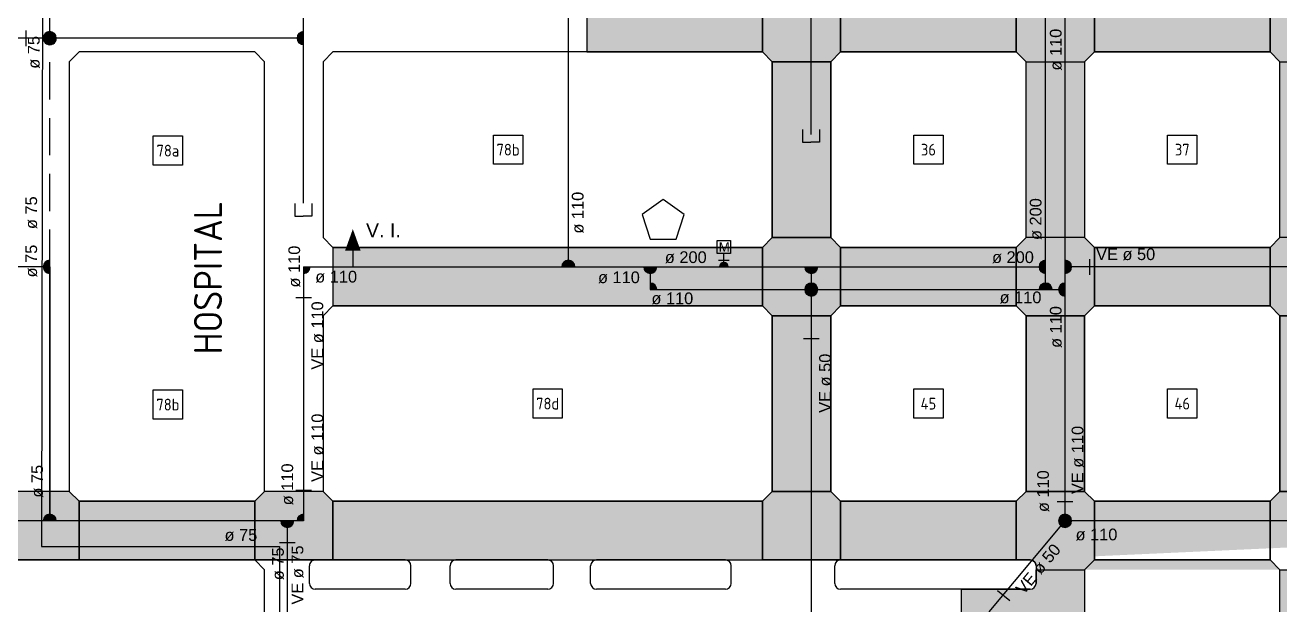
# Model space of a CAD drawing. Extents: x -48 to 13651, y -112 to 3468.
# Drawn here: x 10424 to 11067, y 1446 to 1743 of the extents above; entities that cross this region are included whole.
import ezdxf
from ezdxf.enums import TextEntityAlignment as Align

# ---------------------------------------------------------------- set-up
doc = ezdxf.new("R2010")
doc.units = 0
doc.header["$LTSCALE"] = 6
doc.header["$MEASUREMENT"] = 0
doc.linetypes.add('HIDDEN2', pattern=[4.762499999999999, 3.175, -1.5875])
for name, color, linetype in [('02', 2, 'CONTINUOUS'), ('Caño 110mm', 170, 'CONTINUOUS'), ('Caño 50mm', 1, 'CONTINUOUS'), ('Caño 75mm', 2, 'CONTINUOUS'), ('Caño200mm', 6, 'CONTINUOUS'), ('llaves', 3, 'CONTINUOUS'), ('MANZANAS', 7, 'CONTINUOUS'), ('NOMB_CALLES', 4, 'CONTINUOUS'), ('NOMENCLATURA CAÑOS', 3, 'CONTINUOUS'), ('NUMERO-MANZANA', 4, 'CONTINUOUS'), ('Pavimento', 253, 'CONTINUOUS'), ('RED', 200, 'CONTINUOUS'), ('RED SEC', 150, 'CONTINUOUS'), ('sectores nuevos', 252, 'CONTINUOUS')]:
    doc.layers.add(name, color=color, linetype=linetype)
doc.styles.add('DATOS', font='arial.ttf')
doc.styles.add('GEOSLAB703LTBT', font='isocp.shx', dxfattribs={"width": 0.9, "height": 8})

msp = doc.modelspace()

# ---------------------------------------------------------------- hatches: boundary and pattern name
at = {"layer": 'Pavimento'}
h = msp.add_hatch(color=256, dxfattribs=at)
h.paths.add_polyline_path([(10806.57460517155, 2024.145312384604), (10836.57460517155, 2024.145312384604), (10836.57460517155, 2114.145312384604), (10806.57460517155, 2114.145312384604)])
h.paths.add_polyline_path([(10806.57460517156, 1894.145312384607), (10836.57460517155, 1894.145312384607), (10836.57460517155, 1984.145312384602), (10806.57460517156, 1984.145312384602)])
h.paths.add_polyline_path([(10806.57460517156, 1764.145312384606), (10836.57460517155, 1764.145312384606), (10836.57460517155, 1854.145312384604), (10806.57460517156, 1854.145312384604)])
h.paths.add_polyline_path([(10806.57460517156, 1634.145312384608), (10836.57460517156, 1634.145312384608), (10836.57460517156, 1724.145312384606), (10806.57460517156, 1724.145312384606)])
h.paths.add_polyline_path([(10806.57460517156, 1504.145312384607), (10836.57460517155, 1504.145312384607), (10836.57460517155, 1594.145312384607), (10806.57460517156, 1594.145312384607)])
h = msp.add_hatch(color=256, dxfattribs=at)
h.paths.add_polyline_path([(10966.57460517155, 2024.145312384604), (10936.57460517155, 2024.145312384604), (10936.57460517155, 2114.145312384604), (10966.57460517155, 2114.145312384604)])
h.paths.add_polyline_path([(10966.57460517155, 1894.145312384607), (10936.57460517155, 1894.145312384607), (10936.57460517155, 1984.145312384604), (10966.57460517155, 1984.145312384604)])
h.paths.add_polyline_path([(10966.57460517155, 1764.145312384606), (10936.57460517155, 1764.145312384606), (10936.57460517155, 1854.145312384604), (10966.57460517155, 1854.145312384604)])
h.paths.add_polyline_path([(10966.57460517155, 1634.145312384608), (10936.57460517155, 1634.145312384608), (10936.57460517155, 1724.145312384604), (10966.57460517155, 1724.145312384604)])
h.paths.add_polyline_path([(10936.57460517156, 1504.145312384607), (10966.57460517155, 1504.145312384607), (10966.57460517155, 1594.145312384604), (10936.57460517156, 1594.145312384604)])
h = msp.add_hatch(color=256, dxfattribs=at)
h.paths.add_polyline_path([(11066.57460517156, 1114.145312384607), (11096.57460517156, 1114.145312384607), (11096.57460517156, 1204.145312384607), (11066.57460517156, 1204.145312384607)])
h.paths.add_polyline_path([(11066.57460517156, 1244.145312384607), (11096.57460517155, 1244.145312384607), (11096.57460517155, 1334.145312384604), (11066.57460517156, 1334.145312384604)])
h.paths.add_polyline_path([(11066.57460517156, 1374.145312384607), (11096.57460517155, 1374.145312384607), (11096.57460517155, 1464.145312384604), (11066.57460517156, 1464.145312384604)])
h.paths.add_polyline_path([(11066.57460517155, 1504.145312384604), (11096.57460517156, 1504.145312384604), (11096.57460517156, 1594.145312384607), (11066.57460517155, 1594.145312384607)])
h.paths.add_polyline_path([(11066.57460517156, 1634.145312384607), (11096.57460517155, 1634.145312384607), (11096.57460517155, 1724.145312384604), (11066.57460517156, 1724.145312384604)])
h.paths.add_polyline_path([(11066.57460517155, 1764.145312384605), (11096.57460517156, 1764.145312384605), (11096.57460517156, 1854.145312384607), (11066.57460517155, 1854.145312384607)])
h.paths.add_polyline_path([(11066.57460517155, 1894.145312384607), (11096.57460517155, 1894.145312384607), (11096.57460517155, 1984.145312384603), (11066.57460517155, 1984.145312384603)])
h.paths.add_polyline_path([(11066.57460517155, 2024.145312384604), (11096.57460517155, 2024.145312384604), (11096.57460517155, 2114.145312384604), (11066.57460517155, 2114.145312384604)])
h = msp.add_hatch(color=256, dxfattribs=at)
h.paths.add_polyline_path([(11621.57460517156, 1729.145312384605), (11621.57460517156, 1759.145312384606), (11616.57460517156, 1764.145312384606), (11586.57460517156, 1764.145312384606), (11581.57460517156, 1759.145312384605), (11581.57460517156, 1729.145312384606), (11586.57460517156, 1724.145312384606), (11616.57460517156, 1724.145312384605)])
h.paths.add_polyline_path([(11491.57460517155, 1729.145312384604), (11581.57460517155, 1729.145312384604), (11581.57460517155, 1759.145312384604), (11491.57460517155, 1759.145312384604)])
h.paths.add_polyline_path([(11491.57460517155, 1729.145312384605), (11491.57460517155, 1759.145312384606), (11486.57460517155, 1764.145312384606), (11456.57460517155, 1764.145312384606), (11451.57460517155, 1759.145312384605), (11451.57460517155, 1729.145312384606), (11456.57460517155, 1724.145312384606), (11486.57460517155, 1724.145312384605)])
h.paths.add_polyline_path([(11361.57460517155, 1729.145312384604), (11451.57460517155, 1729.145312384604), (11451.57460517155, 1759.145312384604), (11361.57460517155, 1759.145312384604)])
h.paths.add_polyline_path([(11361.57460517155, 1729.145312384605), (11361.57460517155, 1759.145312384606), (11356.57460517155, 1764.145312384606), (11326.57460517155, 1764.145312384606), (11321.57460517155, 1759.145312384605), (11321.57460517155, 1729.145312384606), (11326.57460517155, 1724.145312384606), (11356.57460517155, 1724.145312384605)])
h.paths.add_polyline_path([(11231.57460517155, 1729.145312384604), (11321.57460517155, 1729.145312384604), (11321.57460517155, 1759.145312384604), (11231.57460517155, 1759.145312384605)])
h.paths.add_polyline_path([(11231.57460517155, 1729.145312384606), (11231.57460517155, 1759.145312384606), (11226.57460517155, 1764.145312384606), (11196.57460517155, 1764.145312384606), (11191.57460517155, 1759.145312384605), (11191.57460517155, 1729.145312384606), (11196.57460517155, 1724.145312384606), (11226.57460517155, 1724.145312384606)])
h.paths.add_polyline_path([(11101.57460517155, 1729.145312384604), (11191.57460517155, 1729.145312384604), (11191.57460517155, 1759.145312384604), (11101.57460517155, 1759.145312384604)])
h.paths.add_polyline_path([(11101.57460517155, 1729.145312384605), (11101.57460517155, 1759.145312384606), (11096.57460517155, 1764.145312384606), (11066.57460517155, 1764.145312384606), (11061.57460517155, 1759.145312384605), (11061.57460517155, 1729.145312384606), (11066.57460517155, 1724.145312384606), (11096.57460517155, 1724.145312384605)])
h.paths.add_polyline_path([(10971.57460517155, 1729.145312384604), (11061.57460517155, 1729.145312384604), (11061.57460517155, 1759.145312384604), (10971.57460517155, 1759.145312384605)])
h.paths.add_polyline_path([(10971.57460517155, 1729.145312384606), (10971.57460517155, 1759.145312384606), (10966.57460517155, 1764.145312384606), (10936.57460517155, 1764.145312384606), (10931.57460517155, 1759.145312384605), (10931.57460517155, 1729.145312384606), (10936.57460517155, 1724.145312384606), (10966.57460517155, 1724.145312384606)])
h.paths.add_polyline_path([(10841.57460517155, 1729.145312384604), (10931.57460517155, 1729.145312384604), (10931.57460517155, 1759.145312384604), (10841.57460517155, 1759.145312384605)])
h.paths.add_polyline_path([(10841.57460517156, 1729.145312384606), (10841.57460517156, 1759.145312384606), (10836.57460517156, 1764.145312384606), (10806.57460517156, 1764.145312384606), (10801.57460517156, 1759.145312384605), (10801.57460517156, 1729.145312384606), (10806.57460517156, 1724.145312384606), (10836.57460517156, 1724.145312384606)])
h.paths.add_polyline_path([(10711.57460517155, 1729.145312384605), (10801.57460517155, 1729.145312384605), (10801.57460517155, 1759.145312384605), (10711.57460517155, 1759.145312384605)])
h = msp.add_hatch(color=256, dxfattribs=at)
h.paths.add_polyline_path([(10581.57460517155, 1599.145312384605), (10801.57460517156, 1599.145312384606), (10801.57460517156, 1629.145312384606), (10581.57460517155, 1629.145312384605)])
h.paths.add_polyline_path([(10841.57460517156, 1599.145312384607), (10841.57460517156, 1629.145312384608), (10836.57460517156, 1634.145312384608), (10806.57460517156, 1634.145312384608), (10801.57460517156, 1629.145312384607), (10801.57460517156, 1599.145312384608), (10806.57460517156, 1594.145312384608), (10836.57460517156, 1594.145312384607)])
h.paths.add_polyline_path([(10841.57460517156, 1599.145312384606), (10931.57460517156, 1599.145312384606), (10931.57460517156, 1629.145312384606), (10841.57460517156, 1629.145312384606)])
h.paths.add_polyline_path([(10971.57460517156, 1599.145312384607), (10971.57460517156, 1629.145312384608), (10966.57460517156, 1634.145312384608), (10936.57460517156, 1634.145312384608), (10931.57460517156, 1629.145312384607), (10931.57460517156, 1599.145312384608), (10936.57460517156, 1594.145312384608), (10966.57460517156, 1594.145312384607)])
h.paths.add_polyline_path([(10971.57460517155, 1599.145312384606), (11061.57460517155, 1599.145312384606), (11061.57460517155, 1629.145312384606), (10971.57460517155, 1629.145312384606)])
h.paths.add_polyline_path([(11101.57460517156, 1599.145312384607), (11101.57460517156, 1629.145312384607), (11096.57460517156, 1634.145312384607), (11066.57460517156, 1634.145312384607), (11061.57460517156, 1629.145312384606), (11061.57460517156, 1599.145312384607), (11066.57460517156, 1594.145312384607), (11096.57460517156, 1594.145312384607)])
h.paths.add_polyline_path([(11101.57460517155, 1599.145312384605), (11191.57460517155, 1599.145312384605), (11191.57460517155, 1629.145312384605), (11101.57460517155, 1629.145312384606)])
h.paths.add_polyline_path([(11231.57460517156, 1599.145312384607), (11231.57460517156, 1629.145312384608), (11226.57460517156, 1634.145312384608), (11196.57460517156, 1634.145312384608), (11191.57460517156, 1629.145312384607), (11191.57460517156, 1599.145312384608), (11196.57460517156, 1594.145312384608), (11226.57460517156, 1594.145312384607)])
h.paths.add_polyline_path([(11231.57460517155, 1599.145312384606), (11321.57460517155, 1599.145312384606), (11321.57460517155, 1629.145312384606), (11231.57460517155, 1629.145312384606)])
h.paths.add_polyline_path([(11361.57460517156, 1599.145312384607), (11361.57460517156, 1629.145312384607), (11356.57460517156, 1634.145312384607), (11326.57460517156, 1634.145312384607), (11321.57460517156, 1629.145312384606), (11321.57460517156, 1599.145312384607), (11326.57460517156, 1594.145312384607), (11356.57460517156, 1594.145312384607)])
h.paths.add_polyline_path([(11361.57460517155, 1599.145312384605), (11451.57460517155, 1599.145312384605), (11451.57460517155, 1629.145312384605), (11361.57460517155, 1629.145312384606)])
h.paths.add_polyline_path([(11491.57460517156, 1599.145312384607), (11491.57460517156, 1629.145312384607), (11486.57460517156, 1634.145312384607), (11456.57460517156, 1634.145312384607), (11451.57460517156, 1629.145312384606), (11451.57460517156, 1599.145312384607), (11456.57460517156, 1594.145312384607), (11486.57460517156, 1594.145312384607)])
h.paths.add_polyline_path([(11491.57460517155, 1599.145312384605), (11581.57460517155, 1599.145312384605), (11581.57460517155, 1629.145312384605), (11491.57460517155, 1629.145312384606)])
h.paths.add_polyline_path([(11621.57460517156, 1599.145312384607), (11621.57460517156, 1629.145312384607), (11616.57460517156, 1634.145312384607), (11586.57460517156, 1634.145312384607), (11581.57460517156, 1629.145312384606), (11581.57460517156, 1599.145312384607), (11586.57460517156, 1594.145312384607), (11616.57460517156, 1594.145312384607)])
h.paths.add_polyline_path([(11621.57460517156, 1599.145312384605), (11711.57460517156, 1599.145312384605), (11711.57460517156, 1629.145312384605), (11621.57460517156, 1629.145312384606)])
h.paths.add_polyline_path([(11751.57460517156, 1599.145312384606), (11751.57460517156, 1629.145312384606), (11746.57460517156, 1634.145312384606), (11716.57460517156, 1634.145312384606), (11711.57460517156, 1629.145312384605), (11711.57460517156, 1599.145312384606), (11716.57460517156, 1594.145312384606), (11746.57460517156, 1594.145312384606)])
h = msp.add_hatch(color=256, dxfattribs=at)
h.paths.add_polyline_path([(11620.11784306626, 1500.602074489901), (11616.57460517156, 1504.145312384607), (11586.57460517156, 1504.145312384607), (11581.57460517156, 1499.145312384606), (11581.57460517156, 1469.145312384607), (11585.39577983098, 1464.286261981858), (11611.2732846767, 1464.145312384607)])
edge = h.paths.add_edge_path()
edge.add_line((10971.57460517155, 1499.145312384607), (10966.57460517155, 1504.145312384607))
edge.add_line((10966.57460517155, 1504.145312384607), (10936.57460517155, 1504.145312384607))
edge.add_line((10936.57460517155, 1504.145312384607), (10931.57460517155, 1499.145312384607))
edge.add_line((10931.57460517155, 1499.145312384607), (10931.57460517155, 1469.145312384605))
edge.add_line((10931.57460517155, 1469.145312384605), (10938.67460517155, 1469.145312384605))
edge.add_arc((10938.67460517155, 1466.145312384605), 3, 0, 90, ccw=False)
edge.add_line((10941.67460517155, 1466.145312384605), (10941.67460517155, 1464.145312384607))
edge.add_line((10941.67460517155, 1464.145312384607), (10966.57460517155, 1464.145312384607))
edge.add_line((10966.57460517155, 1464.145312384607), (10971.57460517155, 1469.145312384607))
edge.add_line((10971.57460517155, 1469.145312384607), (10971.57460517155, 1499.145312384607))
h.paths.add_polyline_path([(10841.57460517156, 1499.145312384607), (10836.57460517156, 1504.145312384607), (10806.57460517156, 1504.145312384607), (10801.57460517156, 1499.145312384607), (10801.57460517156, 1469.145312384606), (10841.57460517156, 1469.145312384604)])
h.paths.add_polyline_path([(10581.57460517155, 1469.145312384606), (10801.57460517155, 1469.145312384606), (10801.57460517155, 1499.145312384606), (10581.57460517155, 1499.145312384607)])
h.paths.add_polyline_path([(10581.57460517155, 1499.145312384608), (10576.57460517155, 1504.145312384608), (10546.57460517155, 1504.145312384608), (10541.57460517155, 1499.145312384607), (10541.57460517155, 1469.145312384604), (10581.57460517155, 1469.145312384604)])
h.paths.add_polyline_path([(10451.57460517155, 1469.145312384607), (10541.57460517155, 1469.145312384607), (10541.57460517155, 1499.145312384605), (10451.57460517155, 1499.145312384605)])
edge = h.paths.add_edge_path()
edge.add_line((10451.57460517155, 1469.145312384607), (10451.57460517155, 1499.145312384607))
edge.add_line((10451.57460517155, 1499.145312384607), (10446.57460517155, 1504.145312384607))
edge.add_line((10446.57460517155, 1504.145312384607), (10416.57460517155, 1504.145312384607))
edge.add_line((10416.57460517155, 1504.145312384607), (10411.57460517155, 1499.145312384607))
edge.add_line((10411.57460517155, 1499.145312384607), (10411.57460517155, 1469.145312384607))
msp.add_hatch(color=256, dxfattribs=at).paths.add_polyline_path([(10451.57460517155, 1499.145312384607), (10446.57460517155, 1504.145312384607), (10416.57460517155, 1504.145312384607), (10411.57460517155, 1499.145312384607), (10411.57460517155, 1469.145312384604), (10451.57460517155, 1469.145312384604)])
h = msp.add_hatch(color=256, dxfattribs=at)
h.paths.add_polyline_path([(11491.57460517155, 1469.145312384605), (11581.57460517155, 1469.145312384605), (11581.57460517155, 1499.145312384605), (11491.57460517155, 1499.145312384606)], flags=16)
h.paths.add_polyline_path([(11491.57460517155, 1469.145312384607), (11491.57460517155, 1499.145312384607), (11486.57460517155, 1504.145312384607), (11456.57460517155, 1504.145312384607), (11451.57460517155, 1499.145312384606), (11451.57460517155, 1469.145312384607), (11456.57460517155, 1464.145312384607), (11486.57460517155, 1464.145312384607)], flags=16)
h.paths.add_polyline_path([(11361.57460517155, 1469.145312384605), (11451.57460517155, 1469.145312384605), (11451.57460517155, 1499.145312384605), (11361.57460517155, 1499.145312384606)], flags=16)
h.paths.add_polyline_path([(11361.57460517155, 1469.145312384607), (11361.57460517155, 1499.145312384607), (11356.57460517155, 1504.145312384607), (11326.57460517155, 1504.145312384607), (11321.57460517155, 1499.145312384606), (11321.57460517155, 1469.145312384607), (11326.57460517155, 1464.145312384607), (11356.57460517155, 1464.145312384607)], flags=16)
h.paths.add_polyline_path([(11231.57460517155, 1469.145312384606), (11321.57460517155, 1469.145312384606), (11321.57460517155, 1499.145312384606), (11231.57460517155, 1499.145312384606)], flags=16)
h.paths.add_polyline_path([(11231.57460517155, 1469.145312384607), (11231.57460517155, 1499.145312384607), (11226.57460517155, 1504.145312384607), (11196.57460517155, 1504.145312384607), (11191.57460517155, 1499.145312384607), (11191.57460517155, 1469.145312384607), (11196.57460517155, 1464.145312384607), (11226.57460517155, 1464.145312384607)], flags=16)
h.paths.add_polyline_path([(11101.57460517155, 1469.145312384605), (11191.57460517155, 1469.145312384605), (11191.57460517155, 1499.145312384605), (11101.57460517155, 1499.145312384606)], flags=16)
h.paths.add_polyline_path([(11101.57460517155, 1469.145312384607), (11101.57460517155, 1499.145312384607), (11096.57460517155, 1504.145312384607), (11066.57460517155, 1504.145312384607), (11061.57460517155, 1499.145312384606), (11061.57460517155, 1469.145312384607), (11066.57460517155, 1464.145312384607), (11096.57460517155, 1464.145312384607)], flags=16)
h.paths.add_polyline_path([(10971.57460517155, 1469.145312384606), (11061.57460517155, 1469.145312384606), (11061.57460517155, 1499.145312384606), (10971.57460517155, 1499.145312384606)], flags=17)
h.paths.add_polyline_path([(10841.57460517155, 1469.145312384606), (10931.57460517155, 1469.145312384606), (10931.57460517155, 1499.145312384606), (10841.57460517155, 1499.145312384606)])
edge = h.paths.add_edge_path()
edge.add_line((11620.11784306626, 1500.602074489901), (11616.57460517156, 1504.145312384607))
edge.add_line((11616.57460517156, 1504.145312384607), (11586.57460517156, 1504.145312384607))
edge.add_line((11586.57460517156, 1504.145312384607), (11581.57460517156, 1499.145312384606))
edge.add_line((11581.57460517156, 1499.145312384606), (11581.57460517156, 1469.145312384607))
edge.add_line((11581.57460517156, 1469.145312384607), (11585.39577983098, 1464.286261981858))
edge.add_line((11585.39577983098, 1464.286261981858), (11611.2732846767, 1464.145312384607))
edge.add_line((10941.67460517155, 1464.145312384607), (10966.57460517155, 1464.145312384607))
edge.add_line((10966.57460517155, 1464.145312384607), (10971.57460517155, 1469.145312384607))
edge.add_line((10971.57460517155, 1469.145312384607), (10971.57460517155, 1499.145312384607))
edge.add_line((10971.57460517155, 1499.145312384607), (10966.57460517155, 1504.145312384607))
edge.add_line((10966.57460517155, 1504.145312384607), (10936.57460517155, 1504.145312384607))
edge.add_line((10936.57460517155, 1504.145312384607), (10931.57460517155, 1499.145312384607))
edge.add_line((10931.57460517155, 1499.145312384607), (10931.57460517155, 1469.145312384607))
h = msp.add_hatch(color=256, dxfattribs=at)
edge = h.paths.add_edge_path()
edge.add_line((10925.17460517155, 1434.145312384604), (10908.57460517155, 1434.145312384605))
edge.add_line((10908.57460517155, 1434.145312384605), (10903.57460517155, 1439.145312384605))
edge.add_line((10903.57460517155, 1439.145312384605), (10903.57460517155, 1454.145312384604))
edge.add_line((10903.57460517155, 1454.145312384604), (10938.67460517155, 1454.145312384605))
edge.add_arc((10938.67460517155, 1457.145312384605), 3, 270, 360)
edge.add_line((10941.67460517155, 1457.145312384605), (10941.67460517155, 1464.145312384607))
edge.add_line((10941.67460517155, 1464.145312384607), (10966.57460517155, 1464.145312384604))
edge.add_line((10966.57460517155, 1464.145312384604), (10966.57460517155, 1374.145312384604))
edge.add_line((10966.57460517155, 1374.145312384604), (10941.67460517155, 1374.145312384604))
edge.add_line((10941.67460517155, 1374.145312384604), (10941.67460517155, 1436.145312384604))
edge.add_arc((10938.67460517155, 1436.145312384604), 3, 0, 90)
edge.add_line((10938.67460517155, 1439.145312384604), (10928.17460517155, 1439.145312384605))
edge.add_arc((10928.17460517155, 1436.145312384605), 2.999999999999773, 90, 180.0000000000043)
edge.add_line((10925.17460517155, 1436.145312384605), (10925.17460517155, 1434.145312384604))
edge.add_line((10925.17460517155, 1434.145312384604), (10908.57460517155, 1434.145312384604))
edge.add_line((10908.57460517155, 1434.145312384604), (10925.17460517155, 1434.145312384604))
at = {"layer": 'RED SEC'}
h = msp.add_hatch(color=256, dxfattribs=at)
edge = h.paths.add_edge_path()
edge.add_line((10439.92600499101, 1736.244003011196), (10433.22320535209, 1736.248567276205))
edge.add_arc((10436.57460517155, 1736.246285143699), 3.351400596468011, -0.03901550027677558, 179.9609844997232, ccw=False)
h = msp.add_hatch(color=256, dxfattribs=at)
edge = h.paths.add_edge_path()
edge.add_line((10439.92604566879, 1736.144753014248), (10433.22325202306, 1736.134694444547))
edge.add_arc((10436.57464884593, 1736.139723729398), 3.351400596468011, 180.0859810386021, 360.0859810386021)
h = msp.add_hatch(color=256, dxfattribs=at)
edge = h.paths.add_edge_path()
edge.add_line((10566.57460517156, 1739.597685740169), (10566.57460517155, 1732.894884547233))
edge.add_arc((10566.57460517155, 1736.246285143701), 3.351400596468011, 89.99999999993781, 269.9999999999378, ccw=False)
h = msp.add_hatch(color=256, dxfattribs=at)
edge = h.paths.add_edge_path()
edge.add_line((10436.57460517156, 1619.145312384603), (10433.22320457509, 1619.145312384604))
edge.add_arc((10436.57460517155, 1619.145312384604), 3.351400596468011, 90, 179.9999999999378, ccw=False)
edge.add_line((10436.57460517155, 1622.496712981072), (10436.57460517156, 1619.145312384603))
h = msp.add_hatch(color=256, dxfattribs=at)
edge = h.paths.add_edge_path()
edge.add_line((10698.80006429247, 1619.1453123846), (10705.5028654854, 1619.145312384607))
edge.add_arc((10702.15146488894, 1619.145312384604), 3.351400596468011, 360.0000000000622, 540.0000000000622)
h = msp.add_hatch(color=256, dxfattribs=at)
edge = h.paths.add_edge_path()
edge.add_line((10779.54955504545, 1619.145312384604), (10784.07394585068, 1619.145312384604))
edge.add_arc((10781.81175044806, 1619.145312384604), 2.262195402615907, 360, 540)
h = msp.add_hatch(color=256, dxfattribs=at)
edge = h.paths.add_edge_path()
edge.add_line((10943.22320457508, 1619.145312384603), (10946.57460517155, 1619.145312384603))
edge.add_line((10946.57460517155, 1619.145312384603), (10946.57460517156, 1622.49671298107))
edge.add_arc((10946.57460517155, 1619.145312384602), 3.351400596468011, 90, 180.0000000000428)
h = msp.add_hatch(color=256, dxfattribs=at)
edge = h.paths.add_edge_path()
edge.add_line((10956.57460517155, 1622.496712981071), (10956.57460517156, 1615.793911788135))
edge.add_arc((10956.57460517155, 1619.145312384603), 3.351400596468011, 270.0000000000622, 450.0000000000622)
h = msp.add_hatch(color=256, dxfattribs=at)
edge = h.paths.add_edge_path()
edge.add_line((10436.57460517156, 1619.145312384604), (10433.22320457509, 1619.145312384604))
edge.add_arc((10436.57460517155, 1619.145312384604), 3.351400596468011, 180.0000000000622, 270)
edge.add_line((10436.57460517155, 1615.793911788136), (10436.57460517156, 1619.145312384604))
h = msp.add_hatch(color=256, dxfattribs=at)
edge = h.paths.add_edge_path()
edge.add_line((10569.92600576802, 1619.145312384604), (10566.57460517155, 1619.145312384604))
edge.add_line((10566.57460517155, 1619.145312384604), (10566.57460517156, 1615.793911788136))
edge.add_arc((10566.57460517155, 1619.145312384604), 3.351400596468011, 270, 359.9999999999378)
h = msp.add_hatch(color=256, dxfattribs=at)
edge = h.paths.add_edge_path()
edge.add_line((10747.44713552373, 1619.145312384608), (10740.7443343308, 1619.1453123846))
edge.add_arc((10744.09573492726, 1619.145312384604), 3.351400596468011, 180.0000000000622, 360.0000000000622)
h = msp.add_hatch(color=256, dxfattribs=at)
edge = h.paths.add_edge_path()
edge.add_line((10829.92600576802, 1619.145312384608), (10823.22320457509, 1619.1453123846))
edge.add_arc((10826.57460517155, 1619.145312384604), 3.351400596468011, 180.0000000000622, 360.0000000000622)
h = msp.add_hatch(color=256, dxfattribs=at)
edge = h.paths.add_edge_path()
edge.add_line((10943.22320457508, 1619.145312384604), (10946.57460517155, 1619.145312384604))
edge.add_line((10946.57460517155, 1619.145312384604), (10946.57460517156, 1615.793911788137))
edge.add_arc((10946.57460517155, 1619.145312384605), 3.351400596468011, 179.9999999999572, 270, ccw=False)
h = msp.add_hatch(color=256, dxfattribs=at)
edge = h.paths.add_edge_path()
edge.add_line((10744.09573492726, 1607.532296739036), (10747.44713552373, 1607.532296739036))
edge.add_arc((10744.09573492726, 1607.532296739036), 3.351400596468011, 359.9999999999378, 450)
edge.add_line((10744.09573492726, 1610.883697335504), (10744.09573492726, 1607.532296739036))
h = msp.add_hatch(color=256, dxfattribs=at)
edge = h.paths.add_edge_path()
edge.add_line((10826.57460517156, 1610.883697335504), (10826.57460517155, 1604.180896142568))
edge.add_arc((10826.57460517155, 1607.532296739036), 3.351400596468011, 89.99999999993781, 269.9999999999378, ccw=False)
h = msp.add_hatch(color=256, dxfattribs=at)
edge = h.paths.add_edge_path()
edge.add_line((10826.57460517155, 1610.883697335504), (10826.57460517156, 1604.180896142568))
edge.add_arc((10826.57460517155, 1607.532296739036), 3.351400596468011, 270.0000000000622, 450.0000000000622)
h = msp.add_hatch(color=256, dxfattribs=at)
edge = h.paths.add_edge_path()
edge.add_line((10949.92600576802, 1607.532296739031), (10943.22320457508, 1607.532296739038))
edge.add_arc((10946.57460517155, 1607.532296739035), 3.351400596468011, -6.218670023372397e-11, 179.9999999999378, ccw=False)
h = msp.add_hatch(color=256, dxfattribs=at)
edge = h.paths.add_edge_path()
edge.add_line((10956.57460517156, 1610.883697335504), (10956.57460517155, 1604.180896142568))
edge.add_arc((10956.57460517155, 1607.532296739036), 3.351400596468011, 89.99999999993781, 269.9999999999378, ccw=False)
h = msp.add_hatch(color=256, dxfattribs=at)
edge = h.paths.add_edge_path()
edge.add_line((10439.92600576802, 1489.1453123846), (10433.22320457509, 1489.145312384608))
edge.add_arc((10436.57460517155, 1489.145312384604), 3.351400596468011, -6.218670023372397e-11, 179.9999999999378, ccw=False)
h = msp.add_hatch(color=256, dxfattribs=at)
edge = h.paths.add_edge_path()
edge.add_line((10566.57460517156, 1489.145312384604), (10566.57460517155, 1492.496712981071))
edge.add_arc((10566.57460517155, 1489.145312384604), 3.351400596468011, 90, 179.9999999999378)
edge.add_line((10563.22320457509, 1489.145312384608), (10566.57460517156, 1489.145312384604))
h = msp.add_hatch(color=256, dxfattribs=at)
edge = h.paths.add_edge_path()
edge.add_line((10956.57460517156, 1492.496712981069), (10956.57460517155, 1485.793911788133))
edge.add_arc((10956.57460517155, 1489.145312384601), 3.351400596468011, 89.99999999993781, 269.9999999999378, ccw=False)
h = msp.add_hatch(color=256, dxfattribs=at)
edge = h.paths.add_edge_path()
edge.add_line((10956.57460517155, 1492.496712981069), (10956.57460517156, 1485.793911788133))
edge.add_arc((10956.57460517155, 1489.145312384601), 3.351400596468011, 270.0000000000622, 450.0000000000622)
h = msp.add_hatch(color=256, dxfattribs=at)
edge = h.paths.add_edge_path()
edge.add_line((10554.84418062338, 1489.145312384608), (10561.54698181632, 1489.1453123846))
edge.add_arc((10558.19558121985, 1489.145312384604), 3.351400596468011, 179.9999999999378, 359.9999999999378, ccw=False)

# ---------------------------------------------------------------- linework, layer by layer
at = {"layer": 'Caño 110mm'}
for p, q in [((10956.57460517155, 1489.145312384601), (10956.57460517155, 1924.112884259284)), ((10702.15146488893, 1879.145312384604), (10702.15146488894, 1619.145312384604)), ((10566.57460517155, 1619.145312384604), (10566.57460517155, 1489.145312384604)), ((10566.57460517155, 1619.145312384604), (10744.09573492726, 1619.145312384604)), ((10744.09573492726, 1619.145312384604), (10744.09573492726, 1607.532296739036)), ((10744.09573492726, 1607.532296739036), (10956.57460517155, 1607.532296739036)), ((11463.12137578338, 1489.145312384604), (10956.57460517155, 1489.145312384601))]:
    msp.add_line(p, q, dxfattribs=at)
at = {"layer": 'Caño 50mm'}
for p, q in [((10436.57460517155, 1736.246285143701), (10436.57460517155, 2269.145312384604)), ((10566.57460517155, 1651.740084605357), (10566.57460517155, 2197.690456874282)), ((10826.57460517155, 1686.941411050706), (10826.57460517153, 2139.145312384604)), ((10566.57460517155, 1736.246285143701), (10341.5104691345, 1736.246285143701)), ((10436.57460517155, 1619.145312384604), (10211.5104691345, 1619.145312384604)), ((10436.57460517155, 1489.145312384604), (10436.57460517155, 1619.145312384604)), ((10826.57460517155, 1619.145312384604), (10826.57460517155, 1439.238194659589)), ((11611.75510220889, 1619.145312384604), (10956.57460517155, 1619.145312384603)), ((10917.65740781671, 1442.589595256057), (10956.57460517155, 1489.145312384601))]:
    msp.add_line(p, q, dxfattribs=at)
msp.add_lwpolyline([(10750.71869719065, 1653.676966626761), (10740.00251914228, 1645.891207536946), (10744.09573492726, 1633.293584701407), (10757.34165945403, 1633.293584701407), (10761.43487523901, 1645.891207536946)], close=True, dxfattribs=at)
at = {"layer": 'Caño 75mm', "linetype": 'HIDDEN2'}
msp.add_line((10436.57460517155, 1619.145312384604), (10436.57460517155, 1736.246285143699), dxfattribs=at)
at = {"layer": 'Caño 75mm'}
for p, q in [((10436.57460517155, 1619.145312384604), (10436.57460517155, 1489.145312384604)), ((10566.57460517155, 1489.145312384604), (9826.864664045577, 1489.145312384604)), ((10558.19558121985, 1489.145312384604), (10558.19558121985, 1229.00436278735))]:
    msp.add_line(p, q, dxfattribs=at)
at = {"layer": 'Caño200mm'}
for p, q in [((10946.57460517155, 1607.532296739037), (10946.57460517155, 1873.128561079462)), ((10744.09573492726, 1619.145312384604), (10946.57460517155, 1619.145312384604))]:
    msp.add_line(p, q, dxfattribs=at)
at = {"layer": 'llaves'}
for p, q in [((10424.28686905573, 1740.201368218627), (10424.27180066999, 1732.184640636571)), ((10591.78981454889, 1627.390672904792), (10591.78981454889, 1619.145312384604)), ((10969.01461251013, 1623.100395459527), (10969.02968089587, 1615.083667877471))]:
    msp.add_line(p, q, dxfattribs=at)
for points in [[(10822.02598976491, 1689.483290242337), (10822.02598976491, 1682.929573010719), (10826.4003593877, 1682.929573010719)], [(10830.77472901049, 1689.483290242337), (10830.77472901049, 1682.929573010719), (10826.4003593877, 1682.929573010719)], [(10562.02598976491, 1651.614182452011), (10562.02598976491, 1645.060465220393), (10566.4003593877, 1645.060465220393)], [(10570.77472901049, 1651.614182452011), (10570.77472901049, 1645.060465220393), (10566.4003593877, 1645.060465220393)]]:
    msp.add_lwpolyline(points, dxfattribs=at)
msp.add_lwpolyline([(10591.78981454889, 1627.390672904792, 8, 0, 0), (10591.78981454889, 1638.472026680818, 0, 0, 0)], format="xyseb", dxfattribs=at)
at = {"layer": 'MANZANAS'}
for p, q in [((10451.57460517155, 1729.145312384604), (10446.57460517155, 1724.145312384604)), ((10541.57460517155, 1729.145312384605), (10451.57460517155, 1729.145312384604)), ((10546.57460517155, 1724.145312384605), (10541.57460517155, 1729.145312384605)), ((10576.57460517155, 1724.145312384604), (10581.57460517155, 1729.145312384604)), ((10801.57460517155, 1729.145312384604), (10581.57460517155, 1729.145312384604)), ((10806.57460517155, 1724.145312384604), (10801.57460517155, 1729.145312384604)), ((10841.57460517155, 1729.145312384605), (10836.57460517155, 1724.145312384605)), ((10931.57460517155, 1729.145312384604), (10841.57460517155, 1729.145312384605)), ((10936.57460517155, 1724.145312384604), (10931.57460517155, 1729.145312384604)), ((10971.57460517155, 1729.145312384604), (10966.57460517155, 1724.145312384604)), ((11061.57460517155, 1729.145312384604), (10971.57460517155, 1729.145312384604)), ((11061.57460517155, 1729.145312384604), (11066.57460517155, 1724.145312384604)), ((10446.57460517155, 1724.145312384604), (10446.57460517155, 1504.145312384604)), ((10546.57460517155, 1504.145312384605), (10546.57460517155, 1724.145312384605)), ((10546.57460517155, 1632.145312384605), (10546.57460517155, 1724.145312384605)), ((10576.57460517155, 1724.145312384604), (10576.57460517155, 1634.145312384605)), ((10806.57460517155, 1634.145312384604), (10806.57460517155, 1724.145312384604)), ((10836.57460517155, 1724.145312384605), (10836.57460517155, 1634.145312384604)), ((10936.57460517155, 1634.145312384605), (10936.57460517155, 1724.145312384604)), ((10966.57460517155, 1724.145312384604), (10966.57460517155, 1634.145312384604)), ((11066.57460517155, 1634.145312384604), (11066.57460517155, 1724.145312384604)), ((10581.57460517155, 1629.145312384605), (10576.57460517155, 1634.145312384605)), ((10806.57460517155, 1634.145312384604), (10801.57460517155, 1629.145312384604)), ((10841.57460517155, 1629.145312384604), (10836.57460517155, 1634.145312384604)), ((10931.57460517155, 1629.145312384605), (10936.57460517155, 1634.145312384605)), ((10966.57460517155, 1634.145312384604), (10971.57460517155, 1629.145312384604)), ((11061.57460517155, 1629.145312384604), (11066.57460517155, 1634.145312384604)), ((10581.57460517155, 1629.145312384605), (10801.57460517155, 1629.145312384604)), ((10841.57460517155, 1629.145312384604), (10931.57460517155, 1629.145312384605)), ((10971.57460517155, 1629.145312384604), (11061.57460517155, 1629.145312384604)), ((10581.57460517155, 1599.145312384605), (10576.57460517155, 1594.145312384605)), ((10576.57460517155, 1594.145312384605), (10576.57460517155, 1504.145312384604)), ((10801.57460517155, 1599.145312384604), (10581.57460517155, 1599.145312384605)), ((10806.57460517155, 1594.145312384604), (10801.57460517155, 1599.145312384604)), ((10806.57460517155, 1504.145312384604), (10806.57460517155, 1594.145312384604)), ((10841.57460517155, 1599.145312384604), (10836.57460517155, 1594.145312384604)), ((10836.57460517155, 1594.145312384604), (10836.57460517155, 1504.145312384605)), ((10931.57460517155, 1599.145312384604), (10841.57460517155, 1599.145312384604)), ((10936.57460517155, 1594.145312384604), (10931.57460517155, 1599.145312384604)), ((10936.57460517155, 1504.145312384604), (10936.57460517155, 1594.145312384604)), ((10971.57460517155, 1599.145312384604), (10966.57460517155, 1594.145312384604)), ((10966.57460517155, 1594.145312384604), (10966.57460517155, 1504.145312384604)), ((11061.57460517155, 1599.145312384604), (10971.57460517155, 1599.145312384604)), ((11066.57460517155, 1594.145312384604), (11061.57460517155, 1599.145312384604)), ((11066.57460517155, 1504.145312384604), (11066.57460517155, 1594.145312384604)), ((10451.57460517155, 1499.145312384604), (10446.57460517155, 1504.145312384604)), ((10546.57460517155, 1504.145312384605), (10541.57460517155, 1499.145312384605)), ((10581.57460517155, 1499.145312384604), (10576.57460517155, 1504.145312384604)), ((10806.57460517155, 1504.145312384604), (10801.57460517155, 1499.145312384604)), ((10841.57460517155, 1499.145312384605), (10836.57460517155, 1504.145312384605)), ((10936.57460517155, 1504.145312384604), (10931.57460517155, 1499.145312384604)), ((10971.57460517155, 1499.145312384604), (10966.57460517155, 1504.145312384604)), ((11066.57460517155, 1504.145312384604), (11061.57460517155, 1499.145312384604)), ((10451.57460517155, 1499.145312384604), (10541.57460517155, 1499.145312384605)), ((10581.57460517155, 1499.145312384604), (10801.57460517155, 1499.145312384604)), ((10841.57460517155, 1499.145312384605), (10931.57460517155, 1499.145312384604)), ((10971.57460517155, 1499.145312384604), (11061.57460517155, 1499.145312384604)), ((10541.57460517155, 1469.145312384605), (10191.57460517155, 1469.145312384604)), ((10546.57460517155, 1464.145312384605), (10541.57460517155, 1469.145312384605)), ((10569.57460517155, 1457.145312384604), (10569.57460517155, 1466.145312384604)), ((10618.57460517155, 1469.145312384604), (10572.57460517155, 1469.145312384604)), ((10621.57460517155, 1457.145312384604), (10621.57460517155, 1466.145312384604)), ((10641.57460517155, 1457.145312384604), (10641.57460517155, 1466.145312384605)), ((10691.57460517155, 1469.145312384605), (10644.57460517155, 1469.145312384605)), ((10694.57460517155, 1457.145312384605), (10694.57460517155, 1466.145312384605)), ((10713.57460517155, 1457.145312384605), (10713.57460517155, 1466.145312384604)), ((10782.57460517155, 1469.145312384604), (10716.57460517155, 1469.145312384604)), ((10785.57460517155, 1457.145312384604), (10785.57460517155, 1466.145312384604)), ((10838.57460517155, 1457.145312384604), (10838.57460517155, 1466.145312384604)), ((10938.67460517155, 1469.145312384605), (10841.57460517155, 1469.145312384604)), ((10941.67460517155, 1466.145312384605), (10941.67460517155, 1457.145312384605)), ((10966.57460517155, 1464.145312384604), (10971.57460517155, 1469.145312384604)), ((11061.57460517155, 1469.145312384604), (10971.57460517155, 1469.145312384604)), ((11061.57460517155, 1469.145312384604), (11066.57460517155, 1464.145312384604)), ((10546.57460517155, 1242.145312384604), (10546.57460517155, 1464.145312384605)), ((10966.57460517155, 1464.145312384604), (10966.57460517155, 1374.145312384604)), ((11066.57460517155, 1374.145312384604), (11066.57460517155, 1464.145312384604)), ((10618.57460517155, 1454.145312384604), (10572.57460517155, 1454.145312384604)), ((10691.57460517155, 1454.145312384605), (10644.57460517155, 1454.145312384604)), ((10782.57460517155, 1454.145312384604), (10716.57460517155, 1454.145312384605)), ((10938.67460517155, 1454.145312384605), (10841.57460517155, 1454.145312384604))]:
    msp.add_line(p, q, dxfattribs=at)
for centre, start, end in [((10572.57460517155, 1466.145312384604), 90, 180.0000000000003), ((10618.57460517155, 1466.145312384604), 1.399444059843948e-13, 90), ((10644.57460517155, 1466.145312384605), 90, 180), ((10691.57460517155, 1466.145312384605), 1.526666247102488e-13, 90), ((10716.57460517155, 1466.145312384604), 90, 180), ((10782.57460517155, 1466.145312384604), 2.671665932429354e-13, 90), ((10841.57460517155, 1466.145312384604), 90, 180), ((10938.67460517155, 1466.145312384605), 359.9999999999999, 90), ((10572.57460517155, 1457.145312384604), 180, 270), ((10618.57460517155, 1457.145312384604), 270, 0), ((10644.57460517155, 1457.145312384604), 180, 270), ((10691.57460517155, 1457.145312384605), 270, 0), ((10716.57460517155, 1457.145312384605), 180, 270), ((10782.57460517155, 1457.145312384604), 270, 0), ((10841.57460517155, 1457.145312384604), 180, 270), ((10938.67460517155, 1457.145312384605), 270, 0)]:
    msp.add_arc(centre, 3, start, end, dxfattribs=at)
at = {"layer": 'NOMENCLATURA CAÑOS'}
for points in [[(10562.56623429983, 1603.527607483776), (10570.58297604328, 1603.527607483776)], [(10822.56623429983, 1582.424000207437), (10830.58297604328, 1582.424000207437)], [(10562.56623429983, 1504.763017285431), (10570.58297604328, 1504.763017285431)], [(10952.56623429983, 1498.988532178828), (10960.58297604328, 1498.988532178828)], [(10554.18721034813, 1477.985583062816), (10562.20395209158, 1477.985583062816)], [(10921.98991124229, 1453.411992305142), (10928.24411765887, 1448.396710630102)]]:
    msp.add_lwpolyline(points, dxfattribs=at)
at = {"layer": 'NUMERO-MANZANA'}
for points in [[(10489.57460517155, 1686.145312384604), (10504.57460517155, 1686.145312384604), (10504.57460517155, 1671.145312384604), (10489.57460517155, 1671.145312384604)], [(10663.78036831043, 1686.645312384604), (10678.78036831043, 1686.645312384604), (10678.78036831043, 1671.645312384604), (10663.78036831043, 1671.645312384604)], [(10879.07460517155, 1686.645312384604), (10894.07460517155, 1686.645312384604), (10894.07460517155, 1671.645312384604), (10879.07460517155, 1671.645312384604)], [(11009.07460517155, 1686.645312384604), (11024.07460517155, 1686.645312384604), (11024.07460517155, 1671.645312384604), (11009.07460517155, 1671.645312384604)], [(10489.57460517155, 1556.145312384604), (10504.57460517155, 1556.145312384604), (10504.57460517155, 1541.145312384604), (10489.57460517155, 1541.145312384604)], [(10684.06966963929, 1556.645312384604), (10699.06966963929, 1556.645312384604), (10699.06966963929, 1541.645312384604), (10684.06966963929, 1541.645312384604)], [(10879.07460517155, 1556.645312384604), (10894.07460517155, 1556.645312384604), (10894.07460517155, 1541.645312384604), (10879.07460517155, 1541.645312384604)], [(11009.07460517155, 1556.645312384604), (11024.07460517155, 1556.645312384604), (11024.07460517155, 1541.645312384604), (11009.07460517155, 1541.645312384604)]]:
    msp.add_lwpolyline(points, close=True, dxfattribs=at)
at = {"layer": 'Pavimento'}
msp.add_line((10581.57460517155, 1469.145312384604), (10541.57460517155, 1469.145312384604), dxfattribs=at)
for points in [[(10841.57460517156, 1729.145312384606), (10841.57460517156, 1759.145312384606), (10836.57460517156, 1764.145312384606), (10806.57460517156, 1764.145312384606), (10801.57460517156, 1759.145312384605), (10801.57460517156, 1729.145312384606), (10806.57460517156, 1724.145312384606), (10836.57460517156, 1724.145312384606), (10841.57460517156, 1729.145312384606)], [(10971.57460517155, 1729.145312384606), (10971.57460517155, 1759.145312384606), (10966.57460517155, 1764.145312384606), (10936.57460517155, 1764.145312384606), (10931.57460517155, 1759.145312384605), (10931.57460517155, 1729.145312384606), (10936.57460517155, 1724.145312384606), (10966.57460517155, 1724.145312384606), (10971.57460517155, 1729.145312384606)], [(11101.57460517155, 1729.145312384605), (11101.57460517155, 1759.145312384606), (11096.57460517155, 1764.145312384606), (11066.57460517155, 1764.145312384606), (11061.57460517155, 1759.145312384605), (11061.57460517155, 1729.145312384606), (11066.57460517155, 1724.145312384606), (11096.57460517155, 1724.145312384605), (11101.57460517155, 1729.145312384605)], [(10711.57460517155, 1729.145312384605), (10801.57460517155, 1729.145312384605), (10801.57460517155, 1759.145312384605), (10711.57460517155, 1759.145312384605)], [(10841.57460517155, 1729.145312384604), (10931.57460517155, 1729.145312384604), (10931.57460517155, 1759.145312384604), (10841.57460517155, 1759.145312384605)], [(10971.57460517155, 1729.145312384604), (11061.57460517155, 1729.145312384604), (11061.57460517155, 1759.145312384604), (10971.57460517155, 1759.145312384605)], [(10806.57460517156, 1634.145312384608), (10836.57460517156, 1634.145312384608), (10836.57460517156, 1724.145312384606), (10806.57460517156, 1724.145312384606)], [(10966.57460517155, 1634.145312384608), (10936.57460517155, 1634.145312384608), (10936.57460517155, 1724.145312384604), (10966.57460517155, 1724.145312384604)], [(10841.57460517156, 1599.145312384607), (10841.57460517156, 1629.145312384608), (10836.57460517156, 1634.145312384608), (10806.57460517156, 1634.145312384608), (10801.57460517156, 1629.145312384607), (10801.57460517156, 1599.145312384608), (10806.57460517156, 1594.145312384608), (10836.57460517156, 1594.145312384607), (10841.57460517156, 1599.145312384607)], [(10971.57460517156, 1599.145312384607), (10971.57460517156, 1629.145312384608), (10966.57460517156, 1634.145312384608), (10936.57460517156, 1634.145312384608), (10931.57460517156, 1629.145312384607), (10931.57460517156, 1599.145312384608), (10936.57460517156, 1594.145312384608), (10966.57460517156, 1594.145312384607), (10971.57460517156, 1599.145312384607)], [(11101.57460517156, 1599.145312384607), (11101.57460517156, 1629.145312384607), (11096.57460517156, 1634.145312384607), (11066.57460517156, 1634.145312384607), (11061.57460517156, 1629.145312384606), (11061.57460517156, 1599.145312384607), (11066.57460517156, 1594.145312384607), (11096.57460517156, 1594.145312384607), (11101.57460517156, 1599.145312384607)], [(10581.57460517155, 1599.145312384605), (10801.57460517156, 1599.145312384606), (10801.57460517156, 1629.145312384606), (10581.57460517155, 1629.145312384605)], [(10841.57460517156, 1599.145312384606), (10931.57460517156, 1599.145312384606), (10931.57460517156, 1629.145312384606), (10841.57460517156, 1629.145312384606)], [(10971.57460517155, 1599.145312384606), (11061.57460517155, 1599.145312384606), (11061.57460517155, 1629.145312384606), (10971.57460517155, 1629.145312384606)], [(10806.57460517156, 1504.145312384607), (10836.57460517155, 1504.145312384607), (10836.57460517155, 1594.145312384607), (10806.57460517156, 1594.145312384607)], [(10936.57460517156, 1504.145312384607), (10966.57460517155, 1504.145312384607), (10966.57460517155, 1594.145312384604), (10936.57460517156, 1594.145312384604)], [(11066.57460517155, 1504.145312384604), (11096.57460517156, 1504.145312384604), (11096.57460517156, 1594.145312384607), (11066.57460517155, 1594.145312384607)], [(10451.57460517155, 1499.145312384607), (10446.57460517155, 1504.145312384607), (10416.57460517155, 1504.145312384607), (10411.57460517155, 1499.145312384607), (10411.57460517155, 1469.145312384604), (10451.57460517155, 1469.145312384604)], [(10581.57460517155, 1499.145312384608), (10576.57460517155, 1504.145312384608), (10546.57460517155, 1504.145312384608), (10541.57460517155, 1499.145312384607), (10541.57460517155, 1469.145312384604), (10581.57460517155, 1469.145312384604)], [(10841.57460517156, 1499.145312384607), (10836.57460517156, 1504.145312384607), (10806.57460517156, 1504.145312384607), (10801.57460517156, 1499.145312384607), (10801.57460517156, 1469.145312384606), (10841.57460517156, 1469.145312384604)], [(11101.57460517155, 1469.145312384607), (11101.57460517155, 1499.145312384607), (11096.57460517155, 1504.145312384607), (11066.57460517155, 1504.145312384607), (11061.57460517155, 1499.145312384606), (11061.57460517155, 1469.145312384607), (11066.57460517155, 1464.145312384607), (11096.57460517155, 1464.145312384607), (11101.57460517155, 1469.145312384607)], [(10451.57460517155, 1469.145312384607), (10541.57460517155, 1469.145312384607), (10541.57460517155, 1499.145312384605), (10451.57460517155, 1499.145312384605)], [(10581.57460517155, 1469.145312384606), (10801.57460517155, 1469.145312384606), (10801.57460517155, 1499.145312384606), (10581.57460517155, 1499.145312384607)], [(10841.57460517155, 1469.145312384606), (10931.57460517155, 1469.145312384606), (10931.57460517155, 1499.145312384606), (10841.57460517155, 1499.145312384606)], [(10971.57460517155, 1469.145312384606), (11061.57460517155, 1469.145312384606), (11061.57460517155, 1499.145312384606), (10971.57460517155, 1499.145312384606)]]:
    msp.add_lwpolyline(points, close=True, dxfattribs=at)
for points in [[(10451.57460517155, 1469.145312384607), (10451.57460517155, 1499.145312384607), (10446.57460517155, 1504.145312384607), (10416.57460517155, 1504.145312384607), (10411.57460517155, 1499.145312384607), (10411.57460517155, 1469.145312384607)], [(10581.57460517155, 1469.145312384607), (10581.57460517155, 1499.145312384608), (10576.57460517155, 1504.145312384608), (10546.57460517155, 1504.145312384608), (10541.57460517155, 1499.145312384607), (10541.57460517155, 1469.145312384608)], [(10841.57460517156, 1469.145312384607), (10841.57460517156, 1499.145312384607), (10836.57460517156, 1504.145312384607), (10806.57460517156, 1504.145312384607), (10801.57460517156, 1499.145312384607), (10801.57460517156, 1469.145312384607)], [(10941.67460517155, 1464.145312384607), (10966.57460517155, 1464.145312384607), (10971.57460517155, 1469.145312384607), (10971.57460517155, 1499.145312384607), (10966.57460517155, 1504.145312384607), (10936.57460517155, 1504.145312384607), (10931.57460517155, 1499.145312384607), (10931.57460517155, 1469.145312384607)], [(10841.57460517156, 1469.145312384604), (10801.57460517156, 1469.145312384606)]]:
    msp.add_lwpolyline(points, dxfattribs=at)
for points in [[(10971.57460517155, 1499.145312384607), (10966.57460517155, 1504.145312384607), (10936.57460517155, 1504.145312384607), (10931.57460517155, 1499.145312384607), (10931.57460517155, 1469.145312384605), (10938.67460517155, 1469.145312384605, -0.4142135623730963), (10941.67460517155, 1466.145312384605), (10941.67460517155, 1464.145312384607), (10966.57460517155, 1464.145312384607), (10971.57460517155, 1469.145312384607)], [(10925.17460517155, 1434.145312384604), (10908.57460517155, 1434.145312384605), (10903.57460517155, 1439.145312384605), (10903.57460517155, 1454.145312384604), (10938.67460517155, 1454.145312384605, 0.4142135623730913), (10941.67460517155, 1457.145312384605), (10941.67460517155, 1464.145312384607), (10966.57460517155, 1464.145312384604), (10966.57460517155, 1374.145312384604), (10941.67460517155, 1374.145312384604), (10941.67460517155, 1436.145312384604, 0.414213562373095), (10938.67460517155, 1439.145312384604), (10928.17460517155, 1439.145312384605, 0.4142135623731206), (10925.17460517155, 1436.145312384605), (10925.17460517155, 1434.145312384604), (10908.57460517155, 1434.145312384604)]]:
    msp.add_lwpolyline(points, format="xyb", close=True, dxfattribs=at)
at = {"layer": 'RED'}
msp.add_lwpolyline([(10778.36367087179, 1632.683765396441), (10785.25983002434, 1632.683765396441), (10785.25983002434, 1625.90943823064), (10778.36367087179, 1625.90943823064)], close=True, dxfattribs=at)
for points in [[(10781.81175044806, 1619.145312384604), (10781.81175044806, 1625.90943823064)], [(10779.10610010965, 1622.527375307622), (10784.51740078647, 1622.527375307622)]]:
    msp.add_lwpolyline(points, dxfattribs=at)
at = {"layer": 'RED SEC'}
for centre, radius, start, end in [((10436.57460517155, 1736.246285143699), 3.351400596467547, 359.9609844997569, 179.9609844997569), ((10436.57464884593, 1736.139723729398), 3.351400596467547, 180.0859810385741, 0.08598103857413493), ((10566.57460517155, 1736.246285143701), 3.351400596467547, 90, 270), ((10436.57460517155, 1619.145312384604), 3.351400596467547, 90.00000000000001, 180), ((10702.15146488894, 1619.145312384604), 3.351400596467547, 0, 180), ((10781.81175044806, 1619.145312384604), 2.262195402615594, 0, 180), ((10946.57460517155, 1619.145312384602), 3.351400596467547, 90, 179.9999999999767), ((10956.57460517155, 1619.145312384603), 3.351400596467547, 270, 90), ((10436.57460517155, 1619.145312384604), 3.351400596467547, 180, 270), ((10566.57460517155, 1619.145312384604), 3.351400596467547, 270, 0), ((10744.09573492726, 1619.145312384604), 3.351400596467547, 180, 0), ((10826.57460517155, 1619.145312384604), 3.351400596467547, 180, 0), ((10946.57460517155, 1619.145312384605), 3.351400596467547, 180.0000000000261, 270), ((10744.09573492726, 1607.532296739036), 3.351400596467547, 0, 90), ((10826.57460517155, 1607.532296739036), 3.351400596467547, 90, 270), ((10826.57460517155, 1607.532296739036), 3.351400596467547, 270, 90), ((10946.57460517155, 1607.532296739035), 3.351400596467547, 0, 180), ((10956.57460517155, 1607.532296739036), 3.351400596467547, 90, 270), ((10436.57460517155, 1489.145312384604), 3.351400596467547, 0, 180), ((10566.57460517155, 1489.145312384604), 3.351400596467547, 90, 180), ((10956.57460517155, 1489.145312384601), 3.351400596467547, 90, 270), ((10956.57460517155, 1489.145312384601), 3.351400596467547, 270, 90), ((10558.19558121985, 1489.145312384604), 3.351400596467547, 180, 0)]:
    msp.add_arc(centre, radius, start, end, dxfattribs=at)
at = {"layer": 'sectores nuevos'}
msp.add_lwpolyline([(10554.18721034813, 1475.928048892234), (10554.18721034813, 1098.035942955776), (10180.95706760381, 1037.982518829882), (10180.95706760381, 2260.41458521719), (10429.11065570034, 2260.41458521719), (10429.11065570034, 2391.456427497651), (10689.00634345782, 2391.456427497651), (10689.00634345782, 2257.538566019626), (10433.62474489336, 2257.538566019626), (10432.32094234585, 1475.928048892234), (10554.18721034813, 1475.928048892234)], dxfattribs=at)

# ---------------------------------------------------------------- texts
at = {"layer": '02', "color": 2, "style": 'DATOS'}
for s, rotation, p in [(' ø 75', 89.93909838595444, (10431.3492594684, 1718.233341699624)), (' ø 110', 89.93909838595444, (10954.7456961715, 1717.278506210368)), (' ø 75', 89.93909838595444, (10430.0447269287, 1636.150355417901)), (' ø 110', 89.93909838595444, (10709.91229541446, 1633.82828164042)), (' ø 200', 89.93909838595444, (10944.44100376047, 1630.548017671459)), (' ø 75', 89.93909838595444, (10430.0447269287, 1611.395172457834)), (' ø 110', 89.93909838595444, (10564.7456961715, 1606.220800332946)), (' ø 200', 359.9390983859544, (10749.24043333969, 1621.133369446032)), (' ø 200', 359.9390983859544, (10916.80810370852, 1621.13336944603)), (' ø 110', 359.9390983859544, (10570.20296375044, 1611.15708618604)), (' ø 110', 359.9390983859544, (10715.00734803744, 1610.834254312083)), (' ø 110', 359.9390983859544, (10920.69162859623, 1600.554886324908)), ('VE ø 110', 89.93909838595444, (10576.58756320968, 1566.536016236707)), (' ø 110', 359.9390983859544, (10742.35660116541, 1600.062525504765)), (' ø 110', 89.93909838595444, (10954.7456961715, 1575.300062623751)), ('VE ø 50', 89.93909838595444, (10836.58756320968, 1544.419300435732)), ('VE ø 110', 89.93909838595444, (10576.58756320968, 1509.062390753123)), ('VE ø 110', 89.93909838595444, (10965.87723953469, 1502.816629342862)), (' ø 75', 89.93909838595444, (10433.0861663811, 1498.681992239651)), (' ø 110', 89.93909838595444, (10561.18618492999, 1494.750580333063)), (' ø 110', 89.93909838595444, (10948.2421603298, 1491.282126937476)), (' ø 75', 359.9390983859544, (10523.73456492272, 1478.919185141167)), (' ø 110', 359.9390983859544, (10959.58615017174, 1479.186718971634)), (' ø 75', 89.93909838595444, (10556.41695957141, 1456.421015543057)), ('VE ø 75', 89.93909838595444, (10566.37667355943, 1446.254095122637)), ('VE ø 50', 50.04592521445576, (10935.34284464213, 1450.99037646665))]:
    msp.add_text(s, height=5.999999999999999, rotation=rotation, dxfattribs=at).set_placement(p)
for s, height, p in [('M', 4.859999999999999, (10779.15423467905, 1626.905714911091)), ('VE ø 50', 6, (10972.44307167005, 1622.634111700534))]:
    msp.add_text(s, height=height, dxfattribs=at).set_placement(p)
at = {"layer": 'NOMB_CALLES', "style": 'GEOSLAB703LTBT'}
msp.add_text('HOSPITAL', height=14.4, rotation=90, dxfattribs=at).set_placement((10517.61943366079, 1574.354941402062), align=Align.MIDDLE_LEFT)
at = {"layer": 'NOMENCLATURA CAÑOS', "style": 'DATOS'}
msp.add_text('V. I.', height=7.199999999999999, dxfattribs=at).set_placement((10598.51687141608, 1634.309589410523))
at = {"layer": 'NUMERO-MANZANA', "style": 'GEOSLAB703LTBT'}
for s, p in [('78a', (10497.07460517155, 1678.645312384604)), ('78b', (10671.28036831043, 1679.145312384604)), ('36', (10886.57460517155, 1679.145312384604)), ('37', (11016.57460517155, 1679.145312384604)), ('78b', (10497.07460517155, 1548.645312384604)), ('78d', (10691.56966963929, 1549.145312384604)), ('45', (10886.57460517155, 1549.145312384604)), ('46', (11016.57460517155, 1549.145312384604))]:
    msp.add_text(s, height=6, dxfattribs=at).set_placement(p, align=Align.MIDDLE)

doc.saveas('drawing.dxf')
